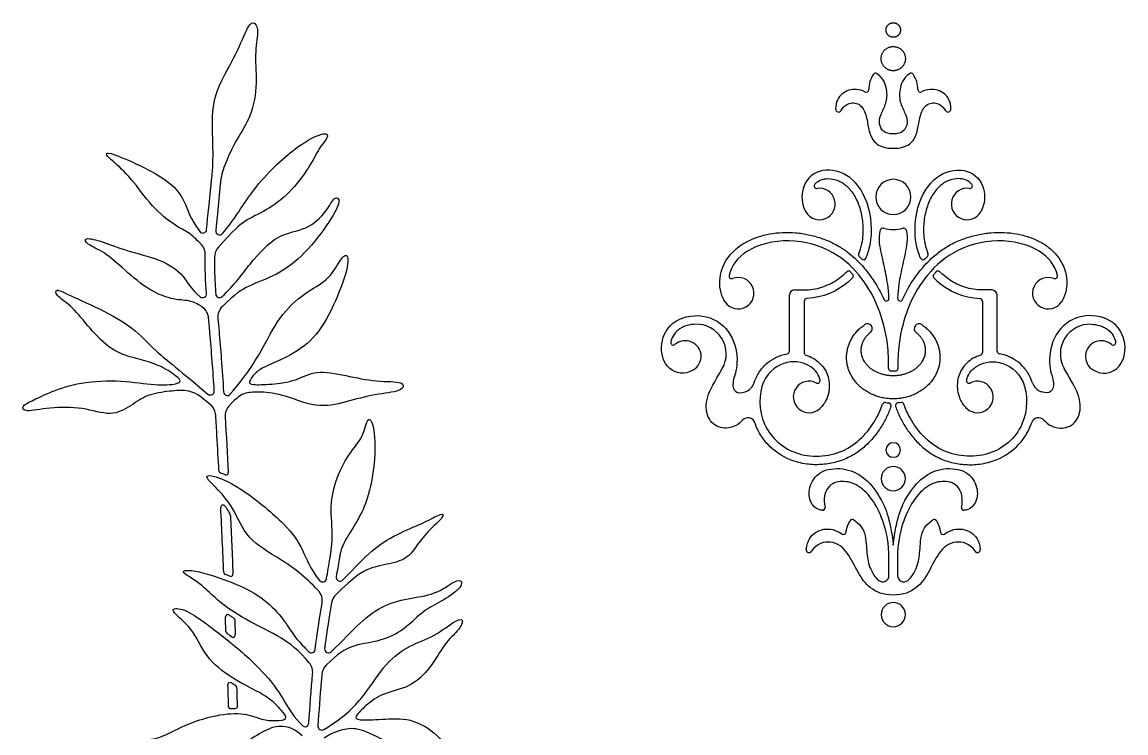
# Model space of a CAD drawing. Extents: x -103 to 101, y -110 to 99.
# Drawn here: x -101.11 to -65.79, y -23.78 to -1.02 of the extents above; entities that cross this region are included whole.
import ezdxf

# ---------------------------------------------------------------- set-up
doc = ezdxf.new("R2010")
doc.units = 0
doc.header["$MEASUREMENT"] = 0
doc.layers.add('LAYER_03', color=5, linetype='CONTINUOUS')

msp = doc.modelspace()

# ---------------------------------------------------------------- linework, layer by layer
at = {"layer": 'LAYER_03'}
for p, q in [((-76.558, -11.557), (-76.558, -9.757)), ((-76.397, -9.595), (-76.087, -9.595)), ((-70.077, -9.595), (-70.387, -9.595)), ((-69.916, -11.557), (-69.916, -9.757)), ((-76.087, -9.95), (-76.087, -11.602)), ((-70.387, -9.95), (-70.387, -11.602)), ((-73.374, -18.736), (-73.374, -18.205)), ((-73.1, -18.205), (-73.1, -18.736))]:
    msp.add_line(p, q, dxfattribs=at)
for centre, radius, start, end in [((-73.807, -2.739), 0.0821, 53.3632, 145.066), ((-72.668, -2.739), 0.0821, 34.934, 126.6368), ((-74.103, -3.181), 0.0821, 241.3474, 1.422), ((-72.371, -3.181), 0.0821, 178.578, 298.6526), ((-74.989, -3.807), 0.0926, 181.3051, 329.2417), ((-71.485, -3.807), 0.0926, 210.7583, 358.6949), ((-75.598, -6.845), 0.504, 209.1751, 98.5813), ((-75.685, -6.265), 0.0821, 140.3322, 278.5813), ((-73.237, -6.617), 0.563, 90, 270), ((-73.237, -6.617), 0.563, 270, 90), ((-70.877, -6.845), 0.504, 81.4187, 330.8249), ((-70.789, -6.265), 0.0821, 261.4187, 39.6678), ((-95.329, -7.652), 0.123, 217.4785, 355.1586), ((-94.791, -7.711), 0.123, 175.2907, 319.2288), ((-73.566, -7.696), 0.0821, 73.0441, 165.1828), ((-73.237, -6.617), 1.046, 253.0441, 270), ((-73.237, -6.617), 1.046, 270, 286.9559), ((-72.908, -7.696), 0.0821, 14.8172, 106.9559), ((-95.74, -8.466), 0.492, 359.0241, 46.7462), ((-94.464, -8.554), 0.492, 137.8858, 179.3721), ((-74.271, -8.464), 0.0821, 157.9826, 226.2052), ((-72.203, -8.464), 0.0821, 313.7948, 22.0174), ((-74.187, -8.547), 0.0821, 224.3355, 336.6489), ((-72.287, -8.547), 0.0821, 203.3511, 315.6645), ((-78.409, -9.153), 0.0821, 167.4504, 291.2186), ((-74.669, -9.073), 0.0821, 43.5343, 135.6701), ((-74.595, -9.153), 0.0821, 315.5246, 41.5778), ((-71.879, -9.153), 0.0821, 138.4222, 224.4754), ((-71.805, -9.073), 0.0821, 44.3299, 136.4657), ((-68.066, -9.153), 0.0821, 248.7814, 12.5496), ((-78.197, -9.7), 0.504, 212.9537, 111.2186), ((-68.278, -9.7), 0.504, 68.7814, 327.0463), ((-95.333, -9.72), 0.123, 232.5088, 4.0796), ((-94.791, -9.719), 0.123, 184.1774, 313.6443), ((-76.397, -9.757), 0.161, 90, 180), ((-76.005, -9.95), 0.0821, 92.1681, 180), ((-73.46, -9.869), 0.0821, 203.8757, 1.9308), ((-73.015, -9.869), 0.0821, 178.0692, 336.1243), ((-70.469, -9.95), 0.0821, 360, 87.8319), ((-70.077, -9.757), 0.161, 360, 90), ((-95.633, -10.543), 0.492, 5.2599, 54.5856), ((-94.357, -10.471), 0.492, 134.6935, 185.2621), ((-79.534, -11.645), 0.952, 330.3395, 92.1716), ((-74.064, -10.836), 0.156, 307.7619, 124.5108), ((-72.411, -10.836), 0.156, 55.4892, 232.2381), ((-66.94, -11.645), 0.952, 87.8284, 209.6605), ((-80.275, -11.281), 0.0821, 166.1083, 311.0015), ((-79.891, -11.724), 0.504, 301.3512, 131.0015), ((-66.584, -11.724), 0.504, 48.9985, 238.6488), ((-66.199, -11.281), 0.0821, 228.9985, 13.8917), ((-76.64, -11.557), 0.0821, 279.6254, 360), ((-76.005, -11.602), 0.0821, 180, 252.059), ((-70.469, -11.602), 0.0821, 287.941, 360), ((-69.834, -11.557), 0.0821, 180, 260.3746), ((-73.307, -12.114), 0.0821, 178.2482, 266.4059), ((-73.168, -12.114), 0.0821, 273.5941, 1.7518), ((-78.128, -12.422), 0.463, 289.4762, 341.8168), ((-75.932, -13.022), 0.504, 62.2299, 312.5524), ((-75.659, -12.503), 0.0821, 242.2299, 13.1432), ((-70.815, -12.503), 0.0821, 166.8568, 297.7701), ((-70.542, -13.022), 0.504, 227.4476, 117.7701), ((-68.346, -12.422), 0.463, 198.1832, 250.5238), ((-95.084, -12.836), 0.123, 230.1326, 3.7324), ((-94.541, -12.853), 0.123, 183.702, 319.0382), ((-95.403, -13.644), 0.492, 3.426, 48.8177), ((-94.123, -13.634), 0.492, 135.9518, 183.4137), ((-73.501, -13.284), 0.0821, 81.9807, 160.728), ((-73.39, -13.296), 0.0821, 341.1917, 85.3734), ((-73.085, -13.296), 0.0821, 94.6266, 198.8083), ((-72.973, -13.284), 0.0821, 19.272, 98.0193), ((-77.889, -13.919), 0.233, 18.7762, 136.882), ((-68.586, -13.919), 0.233, 43.118, 161.2238), ((-73.237, -14.721), 0.233, 90, 270), ((-73.237, -14.721), 0.233, 270, 90), ((-94.739, -15.387), 0.0737, 183.0133, 250.5364), ((-94.588, -15.446), 0.0737, 246.963, 2.992), ((-73.237, -15.636), 0.388, 90, 270), ((-73.237, -15.636), 0.388, 270, 90), ((-94.68, -16.556), 0.0737, 34.6509, 182.7692), ((-75.496, -16.568), 0.0821, 267.4492, 14.8156), ((-70.978, -16.568), 0.0821, 165.1844, 272.5508), ((-94.519, -16.824), 0.0737, 2.711, 27.8077), ((-74.547, -17.025), 0.0821, 57.2483, 150.8917), ((-71.927, -17.025), 0.0821, 29.1083, 122.7517), ((-74.828, -17.345), 0.0821, 232.875, 354.8575), ((-71.647, -17.345), 0.0821, 185.1425, 307.125), ((-75.931, -17.913), 0.0918, 173.7679, 326.7639), ((-70.543, -17.913), 0.0918, 213.2361, 6.2321), ((-94.587, -18.637), 0.0737, 182.3504, 249.9779), ((-94.437, -18.693), 0.0737, 248.98, 2.3406), ((-91.493, -18.823), 0.123, 218.1721, 349.9759), ((-90.939, -18.795), 0.123, 169.9909, 315.1739), ((-73.577, -18.736), 0.203, 231.5857, 0), ((-72.897, -18.736), 0.203, 180, 308.4143), ((-91.996, -19.554), 0.492, 350.2674, 43.0429), ((-90.723, -19.696), 0.492, 134.0153, 170.2351), ((-73.237, -19.99), 0.388, 90, 270), ((-73.237, -19.99), 0.388, 270, 90), ((-94.532, -20.061), 0.0737, 56.2949, 182.0835), ((-94.38, -20.159), 0.0737, 2.0669, 58.059), ((-94.515, -20.524), 0.0737, 182.0026, 231.6705), ((-94.363, -20.645), 0.0737, 231.1812, 1.9824), ((-91.853, -21.089), 0.123, 225.6062, 353.0767), ((-91.308, -21.091), 0.123, 172.9156, 312.6931), ((-92.304, -21.844), 0.492, 354.6449, 39.2962), ((-91.031, -21.959), 0.492, 135.2702, 174.666), ((-94.459, -22.239), 0.0737, 58.4268, 181.7458), ((-94.309, -22.328), 0.0737, 1.7273, 60.0467), ((-94.439, -22.927), 0.0737, 181.6752, 272.9768), ((-94.291, -22.923), 0.0737, 269.9539, 1.6758), ((-92.057, -23.456), 0.123, 225.558, 356.4682), ((-91.522, -23.565), 0.123, 176.5346, 301.5378)]:
    msp.add_arc(centre, radius, start, end, dxfattribs=at)
for points, degree in [([(-95.043, -6.035), (-94.961, -5.364), (-95.089, -4.071), (-94.865, -3.051), (-94.232, -2.057), (-93.869, -1.052), (-93.651, -1.003), (-93.53, -1.306), (-93.687, -2.008), (-93.566, -3.11), (-93.821, -4.164), (-94.305, -4.848), (-94.62, -5.562), (-94.733, -5.901), (-94.76, -6.11)], 3), ([(-73.874, -2.692), (-73.972, -2.833), (-74.025, -3.011), (-74.021, -3.179)], 3), ([(-72.453, -3.179), (-72.449, -3.011), (-72.502, -2.833), (-72.6, -2.692)], 3), ([(-95.206, -7.662), (-95.167, -7.195), (-95.106, -6.707), (-95.067, -6.294)], 3), ([(-95.067, -6.294), (-95.063, -6.252), (-95.06, -6.211), (-95.053, -6.118), (-95.048, -6.077), (-95.043, -6.035)], 5), ([(-94.76, -6.11), (-94.764, -6.145), (-94.768, -6.179), (-94.777, -6.256), (-94.78, -6.291), (-94.783, -6.325)], 5), ([(-95.21, -9.711), (-95.239, -9.311), (-95.256, -8.907), (-95.249, -8.474)], 3), ([(-74.328, -8.524), (-74.3, -8.55), (-74.273, -8.577), (-74.246, -8.605)], 3), ([(-72.147, -8.524), (-72.174, -8.55), (-72.202, -8.577), (-72.228, -8.605)], 3), ([(-74.61, -9.016), (-74.584, -9.043), (-74.559, -9.071), (-74.534, -9.099)], 3), ([(-71.864, -9.016), (-71.89, -9.043), (-71.916, -9.071), (-71.94, -9.099)], 3), ([(-73.237, -12.198), (-73.262, -12.198), (-73.287, -12.198), (-73.312, -12.196)], 3), ([(-73.162, -12.196), (-73.187, -12.198), (-73.212, -12.198), (-73.237, -12.198)], 3), ([(-73.49, -13.203), (-73.454, -13.208), (-73.419, -13.211), (-73.383, -13.214)], 3), ([(-72.985, -13.203), (-73.02, -13.208), (-73.056, -13.211), (-73.091, -13.214)], 3), ([(-94.614, -13.663), (-94.578, -14.256), (-94.545, -14.849), (-94.514, -15.442)], 3), ([(-91.217, -17.918), (-91.153, -17.464), (-91.263, -16.717), (-91.161, -15.868), (-90.727, -14.901), (-90.212, -14.373), (-90.062, -13.655), (-89.873, -13.777), (-89.778, -14.82), (-89.981, -16.108), (-90.252, -16.785), (-90.749, -17.556), (-90.9, -17.866), (-90.931, -18.029)], 3), ([(-94.617, -15.514), (-94.665, -15.493), (-94.714, -15.474), (-94.763, -15.457)], 3), ([(-94.66, -18.64), (-94.687, -17.98), (-94.718, -17.286), (-94.753, -16.56)], 3), ([(-94.446, -16.821), (-94.416, -17.444), (-94.389, -18.067), (-94.363, -18.69)], 3), ([(-74.746, -17.353), (-74.731, -17.186), (-74.619, -16.985)], 2), ([(-71.856, -16.985), (-71.744, -17.186), (-71.729, -17.353)], 2), ([(-91.255, -18.171), (-91.248, -18.13), (-91.241, -18.09), (-91.229, -17.999), (-91.223, -17.959), (-91.217, -17.918)], 5), ([(-91.372, -18.844), (-91.334, -18.628), (-91.295, -18.405), (-91.255, -18.171)], 3), ([(-90.964, -18.22), (-90.996, -18.405), (-91.028, -18.589), (-91.06, -18.774)], 3), ([(-90.931, -18.029), (-90.937, -18.059), (-90.941, -18.09), (-90.954, -18.159), (-90.959, -18.189), (-90.964, -18.22)], 5), ([(-91.731, -21.104), (-91.668, -20.586), (-91.593, -20.115), (-91.511, -19.637)], 3), ([(-94.589, -20.526), (-94.594, -20.375), (-94.6, -20.221), (-94.605, -20.064)], 3), ([(-94.307, -20.156), (-94.301, -20.318), (-94.295, -20.48), (-94.29, -20.642)], 3), ([(-94.41, -20.702), (-94.46, -20.662), (-94.51, -20.622), (-94.561, -20.582)], 3), ([(-91.934, -23.464), (-91.901, -22.929), (-91.862, -22.396), (-91.815, -21.89)], 3), ([(-94.533, -22.241), (-94.526, -22.478), (-94.519, -22.708), (-94.512, -22.929)], 3), ([(-94.218, -22.921), (-94.223, -22.723), (-94.229, -22.524), (-94.235, -22.326)], 3)]:
    msp.add_open_spline(points, degree=degree, dxfattribs=at)
for points, weights, knots in [([(-73.006, -1.301), (-72.98, -1.069), (-73.211, -1.044), (-73.443, -1.018), (-73.468, -1.249), (-73.494, -1.48), (-73.263, -1.506), (-73.032, -1.532), (-73.006, -1.301)], [1, 0.707106781187, 1, 0.707106781187, 1, 0.707106781187, 1, 0.707106781187, 1], [0, 0, 0, 0.445025, 0.445025, 0.89005, 0.89005, 1.335074, 1.335074, 1.780099, 1.780099, 1.780099]), ([(-72.852, -2.233), (-72.809, -1.848), (-73.194, -1.805), (-73.58, -1.762), (-73.623, -2.147), (-73.666, -2.533), (-73.28, -2.576), (-72.895, -2.619), (-72.852, -2.233)], [1, 0.707106781187, 1, 0.707106781187, 1, 0.707106781187, 1, 0.707106781187, 1], [0, 0, 0, 0.445025, 0.445025, 0.89005, 0.89005, 1.335074, 1.335074, 1.780099, 1.780099, 1.780099]), ([(-73.237, -13.083), (-74.732, -13.083), (-74.732, -11.756), (-74.732, -11.106), (-74.152, -10.707)], [1, 0.707106781187, 1, 0.831174729253, 0.856973097512], [81.412321, 81.412321, 81.412321, 82.983117, 82.983117, 83.888533, 83.888533, 83.888533]), ([(-72.322, -10.707), (-71.743, -11.106), (-71.743, -11.756), (-71.743, -13.083), (-73.237, -13.083)], [0.856973097512, 0.831174729253, 1, 0.707106781187, 1], [78.936109, 78.936109, 78.936109, 79.841525, 79.841525, 81.412321, 81.412321, 81.412321]), ([(-73.968, -10.96), (-74.273, -11.196), (-74.273, -11.53), (-74.273, -12.335), (-73.237, -12.335)], [0.853554164443, 0.853216748755, 1, 0.707106781187, 1], [84.240766, 84.240766, 84.240766, 85.027969, 85.027969, 86.598766, 86.598766, 86.598766]), ([(-73.237, -12.335), (-72.202, -12.335), (-72.202, -11.53), (-72.202, -11.196), (-72.506, -10.96)], [1, 0.707106781187, 1, 0.85321671376, 0.853554164604], [76.225876, 76.225876, 76.225876, 77.796672, 77.796672, 78.583876, 78.583876, 78.583876])]:
    msp.add_rational_spline(points, weights, degree=2, knots=knots, dxfattribs=at)
for points, knots in [([(-73.237, -4.601), (-73.374, -4.601), (-73.572, -4.547), (-73.709, -4.284), (-73.654, -3.986), (-73.445, -3.62), (-73.416, -3.211), (-73.537, -2.837), (-73.758, -2.673)], [113.886205, 113.886205, 113.886205, 113.886205, 114.210163, 114.53412, 114.858078, 115.182035, 115.505993, 115.802348, 115.802348, 115.802348, 115.802348]), ([(-72.717, -2.673), (-72.937, -2.837), (-73.059, -3.211), (-73.03, -3.62), (-72.821, -3.986), (-72.765, -4.284), (-72.902, -4.547), (-73.1, -4.601), (-73.237, -4.601)], [111.970062, 111.970062, 111.970062, 111.970062, 112.266418, 112.590375, 112.914333, 113.23829, 113.562248, 113.886205, 113.886205, 113.886205, 113.886205]), ([(-74.143, -3.253), (-74.228, -3.206), (-74.488, -3.145), (-74.878, -3.238), (-75.087, -3.576), (-75.081, -3.809)], [104.173781, 104.173781, 104.173781, 104.173781, 104.45891, 104.947286, 105.365552, 105.365552, 105.365552, 105.365552]), ([(-71.393, -3.809), (-71.388, -3.576), (-71.597, -3.238), (-71.986, -3.145), (-72.247, -3.206), (-72.332, -3.253)], [110.166173, 110.166173, 110.166173, 110.166173, 110.584439, 111.072814, 111.357943, 111.357943, 111.357943, 111.357943]), ([(-74.909, -3.854), (-74.806, -3.68), (-74.517, -3.548), (-74.192, -3.71), (-74.063, -4.15), (-74.016, -4.567), (-73.806, -4.972), (-73.462, -5.06), (-73.237, -5.06)], [105.540259, 105.540259, 105.540259, 105.540259, 105.864441, 106.244725, 106.62501, 107.005294, 107.385578, 107.765862, 107.765862, 107.765862, 107.765862]), ([(-73.237, -5.06), (-73.013, -5.06), (-72.669, -4.972), (-72.458, -4.567), (-72.411, -4.15), (-72.283, -3.71), (-71.957, -3.548), (-71.668, -3.68), (-71.565, -3.854)], [107.765862, 107.765862, 107.765862, 107.765862, 108.146147, 108.526431, 108.906715, 109.286999, 109.667284, 109.991466, 109.991466, 109.991466, 109.991466]), ([(-94.698, -7.791), (-94.301, -7.33), (-93.727, -6.271), (-92.27, -4.911), (-91.337, -4.498), (-91.301, -4.714), (-91.609, -5.032), (-91.894, -5.651), (-92.556, -6.519), (-93.288, -7.064), (-94.001, -7.364), (-94.341, -7.685), (-94.828, -8.224)], [548.873604, 548.873604, 548.873604, 548.873604, 549.244331, 549.684726, 550.12512, 550.565515, 551.00591, 551.446305, 551.886699, 552.327094, 552.767489, 553.17531, 553.17531, 553.17531, 553.17531]), ([(-95.404, -8.108), (-95.557, -7.964), (-95.776, -7.741), (-96.174, -7.579), (-96.958, -6.958), (-97.62, -5.985), (-98.255, -5.431), (-98.431, -5.269), (-98.417, -5.148), (-97.485, -5.526), (-96.445, -6.066), (-95.894, -6.656), (-95.739, -7.318), (-95.426, -7.726)], [537.853923, 537.853923, 537.853923, 537.853923, 538.110111, 538.445308, 538.780505, 539.115701, 539.450898, 539.786095, 540.121292, 540.456489, 540.791686, 541.126883, 541.410272, 541.410272, 541.410272, 541.410272]), ([(-74.112, -8.58), (-74.054, -8.446), (-73.873, -7.868), (-73.98, -6.717), (-74.683, -5.794), (-75.672, -5.68), (-76.194, -6.239), (-76.175, -6.844), (-76.038, -7.091)], [62.329741, 62.329741, 62.329741, 62.329741, 62.624519, 63.547323, 64.470128, 65.392932, 66.315736, 67.034534, 67.034534, 67.034534, 67.034534]), ([(-72.362, -8.58), (-72.42, -8.446), (-72.601, -7.868), (-72.494, -6.717), (-71.791, -5.794), (-70.802, -5.68), (-70.28, -6.239), (-70.299, -6.844), (-70.436, -7.091)], [72.176426, 72.176426, 72.176426, 72.176426, 72.471204, 73.394008, 74.316813, 75.239617, 76.162422, 76.881219, 76.881219, 76.881219, 76.881219]), ([(-94.783, -6.325), (-94.806, -6.639), (-94.857, -7.097), (-94.902, -7.555), (-94.914, -7.701)], [548.1857508, 548.1857508, 548.1857508, 548.1857508, 548.5692695, 548.7479941, 548.7479941, 548.7479941, 548.7479941]), ([(-75.748, -6.213), (-75.729, -6.19), (-75.66, -6.12), (-75.492, -6.037), (-75.24, -6.022), (-75.015, -6.082), (-74.838, -6.18), (-74.659, -6.324), (-74.459, -6.582), (-74.289, -6.982), (-74.2, -7.453), (-74.204, -7.902), (-74.272, -8.231), (-74.328, -8.386), (-74.347, -8.434)], [68.782764, 68.782764, 68.782764, 68.782764, 68.847484, 68.999284, 69.18207, 69.392193, 69.50411, 69.623739, 69.894673, 70.21167, 70.570134, 70.940844, 71.190128, 71.302334, 71.302334, 71.302334, 71.302334]), ([(-70.726, -6.213), (-70.745, -6.19), (-70.815, -6.12), (-70.982, -6.037), (-71.234, -6.022), (-71.459, -6.082), (-71.636, -6.18), (-71.816, -6.324), (-72.015, -6.582), (-72.185, -6.982), (-72.275, -7.453), (-72.271, -7.902), (-72.202, -8.231), (-72.146, -8.386), (-72.127, -8.434)], [78.62945, 78.62945, 78.62945, 78.62945, 78.694169, 78.84597, 79.028755, 79.238879, 79.350795, 79.470425, 79.741358, 80.058355, 80.416819, 80.78753, 81.036813, 81.14902, 81.14902, 81.14902, 81.14902]), ([(-94.706, -9.808), (-94.321, -9.441), (-93.777, -8.677), (-92.922, -7.768), (-91.988, -7.7), (-91.328, -7.051), (-91.112, -6.561), (-90.884, -6.709), (-91.214, -7.347), (-92.056, -8.474), (-92.979, -9.157), (-93.844, -9.431), (-94.301, -9.724), (-94.702, -10.121)], [506.573461, 506.573461, 506.573461, 506.573461, 506.931387, 507.344499, 507.757611, 508.170723, 508.583835, 508.996946, 509.410058, 509.82317, 510.236282, 510.649394, 511.015413, 511.015413, 511.015413, 511.015413]), ([(-78.62, -9.974), (-78.643, -9.937), (-78.726, -9.79), (-78.804, -9.497), (-78.782, -9.127), (-78.672, -8.785), (-78.489, -8.491), (-78.237, -8.241), (-77.928, -8.04), (-77.574, -7.891), (-77.187, -7.793), (-76.779, -7.746), (-76.361, -7.755), (-75.947, -7.818), (-75.55, -7.929), (-75.225, -8.062), (-74.927, -8.223), (-74.569, -8.469), (-74.241, -8.793), (-73.972, -9.137), (-73.749, -9.467), (-73.612, -9.727), (-73.535, -9.902)], [279.677776, 279.677776, 279.677776, 279.677776, 279.773688, 280.046864, 280.331959, 280.579256, 280.828503, 281.084607, 281.352499, 281.632533, 281.924009, 282.224815, 282.531498, 282.837749, 283.139833, 283.434174, 283.607262, 283.880046, 284.383097, 284.614041, 284.836266, 285.255848, 285.255848, 285.255848, 285.255848]), ([(-73.378, -9.866), (-73.39, -9.507), (-73.481, -9.047), (-73.599, -8.489), (-73.721, -7.959), (-73.646, -7.675)], [285.421363, 285.421363, 285.421363, 285.421363, 285.945013, 286.565705, 287.130934, 287.130934, 287.130934, 287.130934]), ([(-72.829, -7.675), (-72.754, -7.959), (-72.875, -8.489), (-72.993, -9.047), (-73.085, -9.507), (-73.097, -9.866)], [287.567495, 287.567495, 287.567495, 287.567495, 288.132724, 288.753416, 289.277066, 289.277066, 289.277066, 289.277066]), ([(-72.94, -9.902), (-72.862, -9.727), (-72.726, -9.467), (-72.502, -9.137), (-72.233, -8.793), (-71.905, -8.469), (-71.547, -8.223), (-71.25, -8.062), (-70.924, -7.929), (-70.527, -7.818), (-70.113, -7.755), (-69.696, -7.746), (-69.287, -7.793), (-68.9, -7.891), (-68.546, -8.04), (-68.237, -8.241), (-67.986, -8.491), (-67.802, -8.785), (-67.692, -9.127), (-67.671, -9.497), (-67.748, -9.79), (-67.831, -9.937), (-67.855, -9.974)], [289.442581, 289.442581, 289.442581, 289.442581, 289.862163, 290.084388, 290.315332, 290.818383, 291.091167, 291.264255, 291.558596, 291.860679, 292.166931, 292.473614, 292.77442, 293.065895, 293.34593, 293.613822, 293.869926, 294.119173, 294.36647, 294.651565, 294.92474, 295.020653, 295.020653, 295.020653, 295.020653]), ([(-95.348, -10.142), (-95.477, -10.051), (-95.765, -9.912), (-96.206, -9.936), (-97.026, -9.648), (-97.823, -8.961), (-98.51, -8.341), (-99.053, -8.152), (-99.164, -7.886), (-98.544, -8.041), (-97.779, -8.352), (-96.693, -8.595), (-95.921, -9.075), (-95.702, -9.591), (-95.408, -9.817)], [533.631659, 533.631659, 533.631659, 533.631659, 533.853053, 534.176739, 534.500425, 534.824111, 535.147796, 535.471482, 535.795168, 536.118854, 536.442539, 536.766225, 537.089911, 537.356893, 537.356893, 537.356893, 537.356893]), ([(-73.389, -12.112), (-73.381, -11.851), (-73.411, -11.169), (-73.683, -10.134), (-74.191, -9.225), (-75.067, -8.324), (-76.58, -7.894), (-77.995, -8.247), (-78.419, -8.823), (-78.489, -9.135)], [271.765357, 271.765357, 271.765357, 271.765357, 272.36179, 273.296969, 274.232147, 275.167326, 276.102504, 277.037682, 277.887757, 277.887757, 277.887757, 277.887757]), ([(-67.985, -9.135), (-68.055, -8.823), (-68.479, -8.247), (-69.894, -7.894), (-71.407, -8.324), (-72.284, -9.225), (-72.791, -10.134), (-73.063, -11.169), (-73.094, -11.851), (-73.086, -12.112)], [296.810672, 296.810672, 296.810672, 296.810672, 297.660746, 298.595925, 299.531103, 300.466282, 301.40146, 302.336638, 302.933072, 302.933072, 302.933072, 302.933072]), ([(-94.448, -12.933), (-94.002, -12.42), (-93.412, -11.515), (-92.906, -10.444), (-92.053, -9.652), (-91.308, -9.311), (-90.936, -8.629), (-90.703, -8.38), (-90.641, -8.83), (-91.137, -10.133), (-91.742, -11.204), (-92.658, -11.778), (-93.356, -12.041), (-93.666, -12.258), (-93.883, -12.559), (-93.792, -12.641), (-93.154, -12.623), (-92.325, -12.514), (-91.732, -12.14), (-90.761, -12.333), (-89.755, -12.55), (-88.817, -12.509), (-88.939, -12.863), (-89.809, -12.917), (-90.761, -13.189), (-91.672, -13.407), (-92.855, -12.89), (-93.575, -12.863), (-94.001, -12.876), (-94.22, -13.028), (-94.476, -13.292)], [512.267061, 512.267061, 512.267061, 512.267061, 512.569548, 512.914249, 513.258949, 513.60365, 513.94835, 514.29305, 514.637751, 514.982451, 515.327151, 515.671852, 516.016552, 516.361253, 516.705953, 517.050653, 517.395354, 517.740054, 518.084755, 518.429455, 518.774155, 519.118856, 519.463556, 519.808257, 520.152957, 520.497657, 520.842358, 521.187058, 521.531759, 521.82484, 521.82484, 521.82484, 521.82484]), ([(-94.955, -8.549), (-94.958, -8.779), (-94.949, -9.173), (-94.925, -9.565), (-94.913, -9.728)], [505.9800506, 505.9800506, 505.9800506, 505.9800506, 506.2610559, 506.46048, 506.46048, 506.46048, 506.46048]), ([(-76.087, -9.595), (-75.898, -9.595), (-75.528, -9.537), (-75.106, -9.332), (-74.855, -9.139), (-74.757, -9.045), (-74.728, -9.015)], [329.444543, 329.444543, 329.444543, 329.444543, 329.859535, 330.256139, 330.460953, 330.552571, 330.552571, 330.552571, 330.552571]), ([(-70.387, -9.595), (-70.577, -9.595), (-70.947, -9.537), (-71.368, -9.332), (-71.619, -9.139), (-71.717, -9.045), (-71.746, -9.015)], [329.444543, 329.444543, 329.444543, 329.444543, 329.859535, 330.256139, 330.460953, 330.552571, 330.552571, 330.552571, 330.552571]), ([(-74.537, -9.211), (-74.579, -9.254), (-74.955, -9.606), (-75.486, -9.848), (-76.008, -9.868)], [330.8212668, 330.8212668, 330.8212668, 330.8212668, 330.9389782, 331.8176336, 331.8176336, 331.8176336, 331.8176336]), ([(-71.938, -9.211), (-71.895, -9.254), (-71.52, -9.606), (-70.988, -9.848), (-70.466, -9.868)], [330.8212668, 330.8212668, 330.8212668, 330.8212668, 330.9389781, 331.8176336, 331.8176336, 331.8176336, 331.8176336]), ([(-95.079, -13.274), (-95.454, -12.946), (-95.78, -12.788), (-96.367, -12.831), (-97.125, -12.935), (-97.616, -13.307), (-98.255, -13.664), (-99.148, -13.337), (-100.263, -13.352), (-101.051, -13.53), (-101.14, -13.307), (-100.768, -13.129), (-100.203, -12.861), (-99.281, -12.534), (-97.898, -12.474), (-96.813, -12.668), (-96.099, -12.608), (-95.98, -12.489), (-96.501, -12.117), (-97.021, -11.894), (-97.631, -11.761), (-98.345, -11.493), (-99.043, -10.705), (-99.564, -10.065), (-100.07, -9.753), (-100.01, -9.56), (-99.846, -9.649), (-98.582, -10.214), (-97.527, -10.794), (-96.9, -11.522), (-96.244, -12.026), (-95.162, -12.93)], [523.326443, 523.326443, 523.326443, 523.326443, 523.622638, 523.9566, 524.290563, 524.624525, 524.958487, 525.29245, 525.626412, 525.960375, 526.294337, 526.6283, 526.962262, 527.296224, 527.630187, 527.964149, 528.298112, 528.632074, 528.966037, 529.299999, 529.633961, 529.967924, 530.301886, 530.635849, 530.969811, 531.303774, 531.637736, 531.971698, 532.305661, 532.639623, 532.9533, 532.9533, 532.9533, 532.9533]), ([(-94.961, -12.828), (-95.003, -12.188), (-95.061, -11.387), (-95.13, -10.65), (-95.144, -10.498)], [533.0698877, 533.0698877, 533.0698877, 533.0698877, 533.3780318, 533.4594799, 533.4594799, 533.4594799, 533.4594799]), ([(-94.846, -10.516), (-94.834, -10.647), (-94.794, -11.076), (-94.731, -11.857), (-94.686, -12.507), (-94.663, -12.861)], [511.1919302, 511.1919302, 511.1919302, 511.1919302, 511.3534009, 511.7170341, 512.1489579, 512.1489579, 512.1489579, 512.1489579]), ([(-79.628, -12.155), (-79.921, -12.333), (-80.539, -12.181), (-80.758, -11.305), (-80.306, -10.486), (-79.165, -10.318), (-78.346, -10.969), (-78.167, -11.998), (-78.409, -12.544), (-78.343, -12.864), (-78.12, -12.91), (-77.974, -12.858)], [353.915284, 353.915284, 353.915284, 353.915284, 354.466501, 355.119485, 355.772469, 356.425453, 357.078437, 357.731421, 358.384406, 359.03739, 359.484972, 359.484972, 359.484972, 359.484972]), ([(-66.846, -12.155), (-66.554, -12.333), (-65.936, -12.181), (-65.717, -11.305), (-66.168, -10.486), (-67.309, -10.318), (-68.129, -10.969), (-68.307, -11.998), (-68.066, -12.544), (-68.131, -12.864), (-68.354, -12.91), (-68.5, -12.858)], [320.671275, 320.671275, 320.671275, 320.671275, 321.222492, 321.875477, 322.528461, 323.181445, 323.834429, 324.487413, 325.140397, 325.793381, 326.240964, 326.240964, 326.240964, 326.240964]), ([(-79.57, -10.693), (-79.661, -10.696), (-79.797, -10.718), (-79.965, -10.78), (-80.108, -10.859), (-80.248, -10.997), (-80.324, -11.153), (-80.35, -11.244), (-80.355, -11.262)], [351.7796473, 351.7796473, 351.7796473, 351.7796473, 351.9789959, 352.078879, 352.1694189, 352.336718, 352.5041071, 352.5442725, 352.5442725, 352.5442725, 352.5442725]), ([(-66.904, -10.693), (-66.813, -10.696), (-66.677, -10.718), (-66.51, -10.78), (-66.367, -10.859), (-66.226, -10.997), (-66.15, -11.153), (-66.124, -11.244), (-66.119, -11.262)], [318.5356389, 318.5356389, 318.5356389, 318.5356389, 318.7349875, 318.8348705, 318.9254105, 319.0927096, 319.2600986, 319.300264, 319.300264, 319.300264, 319.300264]), ([(-77.688, -12.566), (-77.658, -12.476), (-77.574, -12.279), (-77.379, -12.018), (-77.117, -11.811), (-76.861, -11.691), (-76.694, -11.649), (-76.626, -11.638)], [326.550194, 326.550194, 326.550194, 326.550194, 326.758132, 327.017437, 327.258372, 327.483763, 327.633945, 327.633945, 327.633945, 327.633945]), ([(-68.786, -12.566), (-68.816, -12.476), (-68.9, -12.279), (-69.096, -12.018), (-69.357, -11.811), (-69.614, -11.691), (-69.78, -11.649), (-69.848, -11.638)], [326.550194, 326.550194, 326.550194, 326.550194, 326.758132, 327.017437, 327.258372, 327.483763, 327.633945, 327.633945, 327.633945, 327.633945]), ([(-75.579, -12.484), (-75.621, -12.305), (-75.859, -11.979), (-76.608, -11.784), (-77.542, -12.376), (-77.555, -13.992), (-76.357, -15.036), (-74.649, -14.875), (-73.861, -13.925), (-73.63, -13.402), (-73.579, -13.257)], [336.500996, 336.500996, 336.500996, 336.500996, 337.237246, 338.172424, 339.107603, 340.042781, 340.977959, 341.913138, 342.848316, 343.208878, 343.208878, 343.208878, 343.208878]), ([(-76.03, -11.68), (-75.949, -11.706), (-75.797, -11.774), (-75.598, -11.919), (-75.439, -12.102), (-75.331, -12.322), (-75.286, -12.537), (-75.283, -12.72), (-75.306, -12.919), (-75.371, -13.111), (-75.483, -13.283), (-75.554, -13.359), (-75.591, -13.393)], [333.191835, 333.191835, 333.191835, 333.191835, 333.379693, 333.554249, 333.728698, 333.905835, 334.087986, 334.205855, 334.306624, 334.525596, 334.644392, 334.754557, 334.754557, 334.754557, 334.754557]), ([(-70.895, -12.484), (-70.853, -12.305), (-70.615, -11.979), (-69.866, -11.784), (-68.933, -12.376), (-68.919, -13.992), (-70.117, -15.036), (-71.826, -14.875), (-72.613, -13.925), (-72.845, -13.402), (-72.896, -13.257)], [303.256988, 303.256988, 303.256988, 303.256988, 303.993237, 304.928416, 305.863594, 306.798772, 307.733951, 308.669129, 309.604308, 309.964869, 309.964869, 309.964869, 309.964869]), ([(-70.444, -11.68), (-70.526, -11.706), (-70.677, -11.774), (-70.877, -11.919), (-71.035, -12.102), (-71.144, -12.322), (-71.188, -12.537), (-71.191, -12.72), (-71.168, -12.919), (-71.103, -13.111), (-70.991, -13.283), (-70.92, -13.359), (-70.883, -13.393)], [299.947827, 299.947827, 299.947827, 299.947827, 300.135685, 300.310241, 300.484689, 300.661827, 300.843977, 300.961846, 301.062615, 301.281587, 301.400383, 301.510549, 301.510549, 301.510549, 301.510549]), ([(-78.059, -13.76), (-78.124, -13.829), (-78.259, -13.981), (-78.777, -14.071), (-79.225, -13.727), (-79.251, -13.004), (-78.961, -12.562), (-78.707, -12.116)], [348.062009, 348.062009, 348.062009, 348.062009, 348.467655, 348.925797, 349.38394, 349.842083, 350.300226, 350.300226, 350.300226, 350.300226]), ([(-68.415, -13.76), (-68.35, -13.829), (-68.215, -13.981), (-67.698, -14.071), (-67.249, -13.727), (-67.224, -13.004), (-67.513, -12.562), (-67.768, -12.116)], [314.818001, 314.818001, 314.818001, 314.818001, 315.223646, 315.681789, 316.139932, 316.598075, 317.056217, 317.056217, 317.056217, 317.056217]), ([(-73.312, -13.323), (-73.332, -13.381), (-73.395, -13.551), (-73.529, -13.829), (-73.732, -14.153), (-73.989, -14.466), (-74.304, -14.751), (-74.678, -14.981), (-75.102, -15.131), (-75.55, -15.2), (-76.037, -15.186), (-76.65, -15.028), (-77.176, -14.668), (-77.504, -14.226), (-77.62, -13.98), (-77.662, -13.862), (-77.668, -13.844)], [343.478906, 343.478906, 343.478906, 343.478906, 343.614471, 343.875538, 344.155137, 344.451261, 344.76033, 345.081469, 345.409965, 345.740657, 346.071763, 346.471478, 347.116564, 347.436051, 347.669317, 347.710749, 347.710749, 347.710749, 347.710749]), ([(-73.163, -13.323), (-73.143, -13.381), (-73.079, -13.551), (-72.945, -13.829), (-72.742, -14.153), (-72.485, -14.466), (-72.171, -14.751), (-71.796, -14.981), (-71.372, -15.131), (-70.924, -15.2), (-70.438, -15.186), (-69.825, -15.028), (-69.299, -14.668), (-68.971, -14.226), (-68.855, -13.98), (-68.813, -13.862), (-68.807, -13.844)], [310.234898, 310.234898, 310.234898, 310.234898, 310.370462, 310.63153, 310.911129, 311.207253, 311.516322, 311.837461, 312.165956, 312.496649, 312.827755, 313.22747, 313.872556, 314.192042, 314.425308, 314.46674, 314.46674, 314.46674, 314.46674]), ([(-94.812, -15.391), (-94.832, -15.024), (-94.864, -14.437), (-94.899, -13.833), (-94.912, -13.614)], [522.8757654, 522.8757654, 522.8757654, 522.8757654, 523.0625131, 523.1679955, 523.1679955, 523.1679955, 523.1679955]), ([(-91.637, -19.219), (-92.088, -18.735), (-92.876, -18.173), (-93.954, -17.589), (-94.342, -16.518), (-94.947, -15.882), (-95.304, -15.54), (-95.009, -15.509), (-94.078, -15.913), (-92.573, -17.186), (-92.159, -17.821), (-91.899, -18.506), (-91.59, -18.899)], [523.739886, 523.739886, 523.739886, 523.739886, 524.145483, 524.599744, 525.054005, 525.508266, 525.962528, 526.416789, 526.87105, 527.325311, 527.779573, 528.168715, 528.168715, 528.168715, 528.168715]), ([(-75.5, -16.65), (-75.683, -16.642), (-75.919, -16.41), (-75.966, -15.923), (-75.634, -15.365), (-74.833, -15.257), (-74.163, -15.561), (-73.677, -16.144), (-73.336, -16.878), (-73.237, -17.771)], [268.296043, 268.296043, 268.296043, 268.296043, 268.807783, 269.417059, 270.026335, 270.635611, 271.244887, 271.854163, 272.463439, 272.463439, 272.463439, 272.463439]), ([(-73.237, -17.771), (-73.138, -16.878), (-72.798, -16.144), (-72.311, -15.561), (-71.642, -15.257), (-70.84, -15.365), (-70.509, -15.923), (-70.555, -16.41), (-70.791, -16.642), (-70.975, -16.65)], [272.463439, 272.463439, 272.463439, 272.463439, 273.072715, 273.681991, 274.291267, 274.900543, 275.509819, 276.119095, 276.630835, 276.630835, 276.630835, 276.630835]), ([(-73.374, -18.205), (-73.374, -17.699), (-73.52, -17.045), (-73.843, -16.338), (-74.356, -15.805), (-74.872, -15.684), (-75.362, -15.825), (-75.487, -16.28), (-75.417, -16.547)], [264.848421, 264.848421, 264.848421, 264.848421, 265.414213, 265.980006, 266.545798, 267.111591, 267.677383, 268.183609, 268.183609, 268.183609, 268.183609]), ([(-71.058, -16.547), (-70.987, -16.28), (-71.113, -15.825), (-71.602, -15.684), (-72.119, -15.805), (-72.632, -16.338), (-72.954, -17.045), (-73.1, -17.699), (-73.1, -18.205)], [276.743269, 276.743269, 276.743269, 276.743269, 277.249495, 277.815288, 278.38108, 278.946873, 279.512665, 280.078457, 280.078457, 280.078457, 280.078457]), ([(-94.619, -16.514), (-94.596, -16.547), (-94.543, -16.629), (-94.49, -16.722), (-94.458, -16.782), (-94.454, -16.79)], [6.4491847, 6.4491847, 6.4491847, 6.4491847, 6.4983338, 6.5683436, 6.5799606, 6.5799606, 6.5799606, 6.5799606]), ([(-90.852, -18.882), (-90.452, -18.479), (-89.865, -17.827), (-88.953, -17.327), (-88.24, -17.057), (-87.646, -16.7), (-87.602, -16.851), (-88.013, -17.208), (-88.456, -17.716), (-88.704, -18.137), (-89.223, -18.364), (-90.006, -18.459), (-90.489, -18.786), (-91.065, -19.342)], [534.634259, 534.634259, 534.634259, 534.634259, 534.911769, 535.248332, 535.584896, 535.921459, 536.258023, 536.594586, 536.93115, 537.267713, 537.604277, 537.94084, 538.257036, 538.257036, 538.257036, 538.257036]), ([(-76.023, -17.903), (-75.992, -17.619), (-75.733, -17.274), (-75.239, -17.211), (-74.964, -17.345), (-74.877, -17.411)], [290.200688, 290.200688, 290.200688, 290.200688, 290.636069, 291.143667, 291.438779, 291.438779, 291.438779, 291.438779]), ([(-74.502, -16.956), (-74.174, -17.167), (-74.092, -17.693), (-74.084, -18.222), (-73.938, -18.63), (-73.766, -18.845), (-73.703, -18.895)], [291.953742, 291.953742, 291.953742, 291.953742, 292.445289, 292.971212, 293.497135, 293.698246, 293.698246, 293.698246, 293.698246]), ([(-72.771, -18.895), (-72.708, -18.845), (-72.536, -18.63), (-72.391, -18.222), (-72.382, -17.693), (-72.3, -17.167), (-71.972, -16.956)], [280.7991, 280.7991, 280.7991, 280.7991, 281.000211, 281.526134, 282.052058, 282.543605, 282.543605, 282.543605, 282.543605]), ([(-71.597, -17.411), (-71.511, -17.345), (-71.235, -17.211), (-70.741, -17.274), (-70.483, -17.619), (-70.452, -17.903)], [283.058568, 283.058568, 283.058568, 283.058568, 283.35368, 283.861278, 284.296659, 284.296659, 284.296659, 284.296659]), ([(-73.237, -19.367), (-73.559, -19.367), (-74.021, -19.166), (-74.37, -18.66), (-74.675, -17.98), (-75.154, -17.575), (-75.689, -17.71), (-75.855, -17.963)], [287.248673, 287.248673, 287.248673, 287.248673, 287.821475, 288.394278, 288.96708, 289.539882, 290.021526, 290.021526, 290.021526, 290.021526]), ([(-70.62, -17.963), (-70.786, -17.71), (-71.32, -17.575), (-71.799, -17.98), (-72.105, -18.66), (-72.453, -19.166), (-72.916, -19.367), (-73.237, -19.367)], [284.475821, 284.475821, 284.475821, 284.475821, 284.957465, 285.530267, 286.103069, 286.675871, 287.248673, 287.248673, 287.248673, 287.248673]), ([(-91.924, -21.532), (-92.249, -21.134), (-92.863, -20.672), (-93.828, -20.231), (-94.802, -19.629), (-95.433, -18.927), (-96.149, -18.598), (-95.633, -18.512), (-93.943, -19.099), (-93.141, -19.658), (-92.61, -20.317), (-92.402, -20.708), (-92.075, -21.043), (-91.939, -21.177)], [518.688473, 518.688473, 518.688473, 518.688473, 519.046368, 519.450357, 519.854345, 520.258334, 520.662322, 521.066311, 521.470299, 521.874288, 522.278276, 522.682264, 522.962653, 522.962653, 522.962653, 522.962653]), ([(-94.463, -18.762), (-94.49, -18.752), (-94.539, -18.733), (-94.589, -18.715), (-94.612, -18.706)], [7.41384592, 7.41384592, 7.41384592, 7.41384592, 7.44831905, 7.47843339, 7.47843339, 7.47843339, 7.47843339]), ([(-91.225, -21.182), (-90.817, -20.805), (-90.359, -20.273), (-89.625, -19.703), (-88.766, -19.455), (-87.884, -19.368), (-87.224, -18.862), (-87.003, -18.895), (-87.091, -19.192), (-87.818, -19.644), (-88.314, -19.875), (-88.942, -20.558), (-89.768, -20.877), (-90.546, -20.952), (-91.005, -21.234), (-91.38, -21.613)], [490.101811, 490.101811, 490.101811, 490.101811, 490.390853, 490.73243, 491.074008, 491.415585, 491.757163, 492.098741, 492.440318, 492.781896, 493.123474, 493.465051, 493.806629, 494.148206, 494.457294, 494.457294, 494.457294, 494.457294]), ([(-91.208, -19.613), (-91.237, -19.782), (-91.316, -20.249), (-91.388, -20.738), (-91.428, -21.057), (-91.43, -21.076)], [489.377353, 489.377353, 489.377353, 489.377353, 489.5869216, 489.9562283, 489.9798325, 489.9798325, 489.9798325, 489.9798325]), ([(-92.145, -23.869), (-92.379, -23.663), (-92.727, -23.533), (-93.267, -23.61), (-93.884, -24.077), (-94.667, -24.351), (-95.723, -24.063), (-96.423, -24.214), (-97.219, -24.31), (-97.535, -24.283), (-97.494, -24.091), (-97.192, -24.008), (-96.643, -23.94), (-95.984, -23.542), (-94.873, -23.171), (-93.953, -23.13), (-93.432, -23.377), (-92.979, -23.391), (-92.581, -23.35), (-92.773, -23.089), (-93.226, -22.603), (-94.241, -22.138), (-95.216, -21.434), (-95.576, -20.543), (-96.108, -20.068), (-96.395, -19.781), (-95.949, -19.781), (-95.288, -20.212), (-93.894, -21.304), (-93.089, -22.167), (-92.765, -22.68), (-92.411, -23.281), (-92.143, -23.544)], [508.781324, 508.781324, 508.781324, 508.781324, 509.032877, 509.343359, 509.653841, 509.964322, 510.274804, 510.585286, 510.895767, 511.206249, 511.516731, 511.827212, 512.137694, 512.448176, 512.758658, 513.069139, 513.379621, 513.690103, 514.000584, 514.311066, 514.621548, 514.932029, 515.242511, 515.552993, 515.863474, 516.173956, 516.484438, 516.794919, 517.105401, 517.415883, 517.726365, 517.980836, 517.980836, 517.980836, 517.980836]), ([(-94.491, -20), (-94.462, -20.02), (-94.412, -20.052), (-94.362, -20.084), (-94.341, -20.096)], [19.81169448, 19.81169448, 19.81169448, 19.81169448, 19.8544833, 19.88390941, 19.88390941, 19.88390941, 19.88390941]), ([(-91.457, -23.67), (-90.741, -23.231), (-90.101, -22.535), (-89.48, -21.509), (-88.691, -20.947), (-87.926, -20.708), (-87.161, -20.098), (-86.958, -20.146), (-87.149, -20.516), (-87.58, -20.875), (-88.034, -21.712), (-88.703, -22.345), (-89.588, -22.489), (-90.126, -22.907), (-90.485, -23.278), (-90.401, -23.373), (-89.617, -23.353), (-88.685, -23.269), (-87.776, -23.819), (-87.274, -24.632), (-86.215, -24.8), (-85.593, -24.632), (-85.402, -24.86), (-85.785, -25.087), (-86.908, -25.182), (-88.056, -24.895), (-89.108, -24.25), (-90.172, -23.664), (-90.669, -23.608), (-91.107, -23.735), (-91.45, -23.941)], [495.37504, 495.37504, 495.37504, 495.37504, 495.693155, 496.039505, 496.385855, 496.732205, 497.078555, 497.424905, 497.771255, 498.117605, 498.463955, 498.810305, 499.156655, 499.503006, 499.849356, 500.195706, 500.542056, 500.888406, 501.234756, 501.581106, 501.927456, 502.273806, 502.620156, 502.966506, 503.312856, 503.659207, 504.005557, 504.351907, 504.698257, 504.986716, 504.986716, 504.986716, 504.986716]), ([(-94.272, -22.264), (-94.277, -22.261), (-94.327, -22.232), (-94.376, -22.203), (-94.421, -22.176)], [-6.39475467, -6.39475467, -6.39475467, -6.39475467, -6.38790284, -6.3245223, -6.3245223, -6.3245223, -6.3245223]), ([(-91.52, -21.913), (-91.527, -21.987), (-91.577, -22.535), (-91.616, -23.083), (-91.644, -23.558)], [494.5948118, 494.5948118, 494.5948118, 494.5948118, 494.6851446, 495.2659545, 495.2659545, 495.2659545, 495.2659545]), ([(-94.435, -23.001), (-94.395, -22.999), (-94.347, -22.997), (-94.3, -22.997), (-94.291, -22.997)], [-6.77409778, -6.77409778, -6.77409778, -6.77409778, -6.72560528, -6.71571891, -6.71571891, -6.71571891, -6.71571891])]:
    msp.add_open_spline(points, degree=3, knots=knots, dxfattribs=at)

doc.saveas('drawing.dxf')
